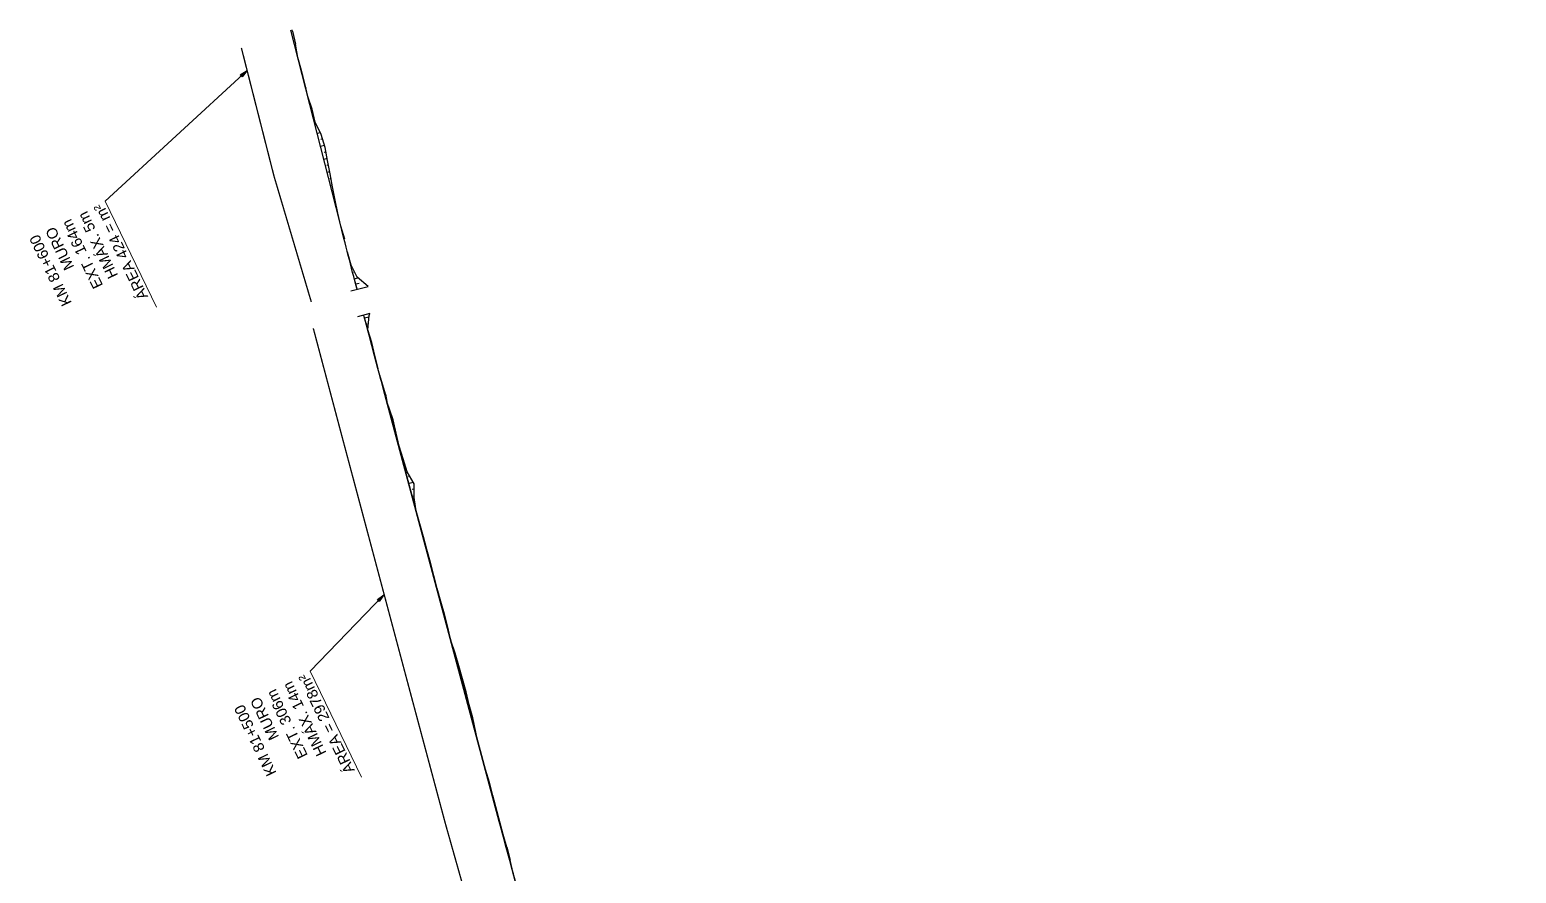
# Model space of a CAD drawing. Header units: metres. Extents: x 288738 to 324331, y 7399322 to 7465117.
# Drawn here: x 298791 to 299346, y 7449917 to 7450232 of the extents above; entities that cross this region are included whole.
import ezdxf

# ---------------------------------------------------------------- set-up
doc = ezdxf.new("R2010")
doc.units = ezdxf.units.M
doc.header["$LTSCALE"] = 10
for name, color, linetype in [('F-HZ-ATERRO-TALUDE', 110, 'Continuous'), ('F-HZ-CORTE-TALUDE', 10, 'Continuous'), ('F-HZ-MUROS', 210, 'Continuous'), ('F-HZ-PIANO-CORTE', 10, 'Continuous'), ('F-HZ-TALUDE', 2, 'Continuous')]:
    doc.layers.add(name, color=color, linetype=linetype)
doc.layers.add('U-HZ-TEXTO-MUROS', color=2, linetype='Continuous', lineweight=0)
doc.styles.add('ARIAL', font='arial.ttf')
doc.styles.add('DIM', font='arial.ttf', dxfattribs={"width": 0.8})
doc.dimstyles.new('U-1_2000', dxfattribs={"dimscale": 2, "dimtxt": 1.5, "dimasz": 0.75, "dimexe": 0.75, "dimexo": 0.75, "dimgap": 0.25, "dimtad": 1, "dimzin": 4, "dimtxsty": 'DIM', "dimblk": 'ARCHTICK', "dimcen": 0.7, "dimdle": 0.75, "dimclrd": 256, "dimclre": 256, "dimclrt": 256, "dimaunit": 1, "dimadec": 3, "dimazin": 2, "dimtfac": 1, "dimtofl": 0, "dimtmove": 0, "dimatfit": 3, "dimldrblk": 'CLOSEDBLANK', "dimfxl": 0, "dimtolj": 1, "dimtzin": 0, "dimlwd": -1, "dimlwe": -1, "dimarcsym": 0})

# ---------------------------------------------------------------- blocks, each defined once
blk = doc.blocks.new('_ArchTick')
at = {"color": 0, "linetype": 'ByBlock', "const_width": 0.15}
blk.add_lwpolyline([(-0.5, -0.5), (0.5, 0.5)], dxfattribs=at)

msp = doc.modelspace()

# ---------------------------------------------------------------- linework, layer by layer
at = {"layer": 'F-HZ-ATERRO-TALUDE', "linetype": 'Continuous', "lineweight": -3}
for p, q in [((298909.949, 7450148.543), (298909.994, 7450148.555)), ((298909.949, 7450148.543), (298909.994, 7450148.555)), ((298910.573, 7450146.123), (298910.613, 7450146.133)), ((298910.573, 7450146.123), (298910.613, 7450146.133)), ((298911.195, 7450143.711), (298911.382, 7450143.759)), ((298911.195, 7450143.711), (298911.382, 7450143.759)), ((298911.808, 7450141.344), (298912.156, 7450141.435)), ((298911.808, 7450141.344), (298912.156, 7450141.435)), ((298912.409, 7450139.022), (298913.716, 7450139.361)), ((298912.409, 7450139.022), (298913.716, 7450139.361)), ((298912.921, 7450137.048), (298914.275, 7450137.4)), ((298916.224, 7450124.402), (298917.861, 7450124.832)), ((298916.823, 7450122.126), (298917.233, 7450122.233)), ((298922.56, 7450100.515), (298922.634, 7450100.535)), ((298923.206, 7450098.101), (298923.278, 7450098.121)), ((298961.381, 7449955.628), (298961.443, 7449955.645)), ((298962.028, 7449953.215), (298962.099, 7449953.234)), ((298962.675, 7449950.801), (298962.894, 7449950.86)), ((298963.322, 7449948.387), (298963.426, 7449948.415)), ((298970.444, 7449921.825), (298970.61, 7449921.87)), ((298971.094, 7449919.412), (298971.136, 7449919.424))]:
    msp.add_line(p, q, dxfattribs=at)
at = {"layer": 'F-HZ-CORTE-TALUDE', "linetype": 'Continuous', "lineweight": -3}
for p, q in [((298968.509, 7449929.785), (298968.415, 7449929.76)), ((298969.219, 7449927.387), (298968.968, 7449927.32))]:
    msp.add_line(p, q, dxfattribs=at)
at = {"layer": 'F-HZ-MUROS', "linetype": 'Continuous', "lineweight": -3, "const_width": 0.5}
for points in [[(298896.358, 7450130.356), (298882.429, 7450177.35), (298870.276, 7450225.131)], [(298896.358, 7450130.356), (298882.429, 7450177.35), (298870.276, 7450225.131)], [(298896.358, 7450130.356), (298882.429, 7450177.35), (298870.276, 7450225.131)], [(298980.165, 7449825.183), (298975.363, 7449839.204), (298960.051, 7449887.304), (298946.426, 7449935.553), (298933.501, 7449983.854), (298920.616, 7450032.165), (298907.727, 7450080.475), (298897.111, 7450120.488)]]:
    msp.add_lwpolyline(points, dxfattribs=at)
at = {"layer": 'F-HZ-MUROS'}
for points in [[(298911.118, 7450134.507), (298917.541, 7450136.142)], [(298918.232, 7450126.029), (298913.63, 7450124.826)]]:
    msp.add_lwpolyline(points, dxfattribs=at)
at = {"layer": 'F-HZ-PIANO-CORTE'}
for p, q in [((298890.815, 7450224.765), (298890.678, 7450224.73)), ((298890.815, 7450224.765), (298890.678, 7450224.73)), ((298890.815, 7450224.765), (298890.678, 7450224.73)), ((298891.262, 7450222.299), (298891.158, 7450222.272)), ((298891.262, 7450222.299), (298891.158, 7450222.272)), ((298891.262, 7450222.299), (298891.158, 7450222.272)), ((298891.857, 7450219.871), (298891.816, 7450219.86)), ((298891.857, 7450219.871), (298891.816, 7450219.86)), ((298891.857, 7450219.871), (298891.816, 7450219.86)), ((298892.513, 7450217.458), (298892.392, 7450217.427)), ((298892.513, 7450217.458), (298892.392, 7450217.427)), ((298892.513, 7450217.458), (298892.392, 7450217.427)), ((298893.137, 7450215.037), (298893.073, 7450215.021)), ((298893.137, 7450215.037), (298893.073, 7450215.021)), ((298893.137, 7450215.037), (298893.073, 7450215.021)), ((298893.749, 7450212.613), (298893.626, 7450212.582)), ((298893.749, 7450212.613), (298893.626, 7450212.582)), ((298894.33, 7450210.181), (298894.286, 7450210.17)), ((298894.33, 7450210.181), (298894.286, 7450210.17)), ((298894.9, 7450207.747), (298894.86, 7450207.736)), ((298894.9, 7450207.747), (298894.86, 7450207.736)), ((298895.626, 7450205.352), (298895.551, 7450205.333)), ((298895.626, 7450205.352), (298895.551, 7450205.333)), ((298896.417, 7450202.973), (298896.093, 7450202.891)), ((298896.417, 7450202.973), (298896.093, 7450202.891)), ((298897.072, 7450200.56), (298896.891, 7450200.514)), ((298897.072, 7450200.56), (298896.891, 7450200.514)), ((298897.67, 7450198.133), (298897.327, 7450198.046)), ((298897.67, 7450198.133), (298897.327, 7450198.046)), ((298898.639, 7450195.8), (298898.292, 7450195.711)), ((298898.639, 7450195.8), (298898.292, 7450195.711)), ((298899.761, 7450193.506), (298898.561, 7450193.2)), ((298899.761, 7450193.506), (298898.561, 7450193.2)), ((298901.292, 7450188.736), (298899.795, 7450188.355)), ((298901.292, 7450188.736), (298899.795, 7450188.355)), ((298900.587, 7450191.136), (298899.883, 7450190.957)), ((298900.587, 7450191.136), (298899.883, 7450190.957)), ((298901.834, 7450186.294), (298901.123, 7450186.113)), ((298901.834, 7450186.294), (298901.123, 7450186.113)), ((298902.307, 7450183.835), (298901.029, 7450183.51)), ((298902.307, 7450183.835), (298901.029, 7450183.51)), ((298902.775, 7450181.374), (298902.211, 7450181.231)), ((298902.775, 7450181.374), (298902.211, 7450181.231)), ((298903.24, 7450178.913), (298902.263, 7450178.664)), ((298903.24, 7450178.913), (298902.263, 7450178.664)), ((298903.674, 7450176.444), (298903.277, 7450176.343)), ((298903.674, 7450176.444), (298903.277, 7450176.343)), ((298904.095, 7450173.971), (298903.497, 7450173.819)), ((298904.095, 7450173.971), (298903.497, 7450173.819)), ((298904.588, 7450171.517), (298904.351, 7450171.457)), ((298904.588, 7450171.517), (298904.351, 7450171.457)), ((298905.111, 7450169.07), (298904.731, 7450168.974)), ((298905.111, 7450169.07), (298904.731, 7450168.974)), ((298905.634, 7450166.624), (298905.491, 7450166.587)), ((298905.634, 7450166.624), (298905.491, 7450166.587)), ((298906.158, 7450164.177), (298905.965, 7450164.128)), ((298906.158, 7450164.177), (298905.965, 7450164.128)), ((298906.695, 7450161.734), (298906.639, 7450161.72)), ((298906.695, 7450161.734), (298906.639, 7450161.72)), ((298907.238, 7450159.293), (298907.199, 7450159.283)), ((298907.238, 7450159.293), (298907.199, 7450159.283)), ((298907.905, 7450156.883), (298907.861, 7450156.872)), ((298907.905, 7450156.883), (298907.861, 7450156.872)), ((298908.623, 7450154.486), (298908.437, 7450154.439)), ((298908.623, 7450154.486), (298908.437, 7450154.439)), ((298919.365, 7450113.319), (298919.264, 7450113.292)), ((298919.907, 7450110.876), (298919.804, 7450110.849)), ((298920.511, 7450108.45), (298920.479, 7450108.442)), ((298921.134, 7450106.029), (298921.089, 7450106.017)), ((298925.921, 7450089.194), (298925.768, 7450089.153)), ((298926.747, 7450086.828), (298926.262, 7450086.698)), ((298927.339, 7450084.398), (298927.124, 7450084.34)), ((298927.864, 7450081.95), (298927.556, 7450081.868)), ((298928.447, 7450079.518), (298928.325, 7450079.486)), ((298929.047, 7450077.091), (298928.85, 7450077.038)), ((298929.763, 7450074.695), (298929.63, 7450074.659)), ((298930.513, 7450072.307), (298930.144, 7450072.209)), ((298931.235, 7450069.913), (298931.013, 7450069.853)), ((298931.948, 7450067.516), (298931.438, 7450067.379)), ((298933.131, 7450065.244), (298932.608, 7450065.104)), ((298934.451, 7450063.01), (298932.732, 7450062.549)), ((298934.729, 7450060.496), (298934.054, 7450060.315)), ((298934.704, 7450057.901), (298934.026, 7450057.72)), ((298935.01, 7450055.395), (298934.842, 7450055.35)), ((298935.411, 7450052.914), (298935.321, 7450052.89)), ((298936.043, 7450050.496), (298936.005, 7450050.485)), ((298936.742, 7450048.095), (298936.615, 7450048.061)), ((298937.411, 7450045.686), (298937.336, 7450045.666)), ((298938.07, 7450043.274), (298937.909, 7450043.231)), ((298938.726, 7450040.862), (298938.641, 7450040.839)), ((298939.381, 7450038.449), (298939.203, 7450038.401)), ((298940.04, 7450036.037), (298939.945, 7450036.012)), ((298940.7, 7450033.626), (298940.497, 7450033.572)), ((298941.33, 7450031.207), (298941.237, 7450031.182)), ((298941.952, 7450028.785), (298941.791, 7450028.742)), ((298942.586, 7450026.367), (298942.512, 7450026.347)), ((298943.224, 7450023.95), (298943.085, 7450023.912)), ((298943.899, 7450021.542), (298943.816, 7450021.52)), ((298944.585, 7450019.138), (298944.379, 7450019.083)), ((298945.245, 7450016.727), (298945.136, 7450016.697)), ((298945.899, 7450014.314), (298945.673, 7450014.253)), ((298946.514, 7450011.89), (298946.417, 7450011.864)), ((298947.119, 7450009.464), (298946.967, 7450009.423)), ((298947.721, 7450007.037), (298947.667, 7450007.023)), ((298948.322, 7450004.61), (298948.261, 7450004.594)), ((298949.056, 7450002.219), (298948.982, 7450002.199)), ((298949.83, 7449999.838), (298949.555, 7449999.764)), ((298950.539, 7449997.439), (298950.371, 7449997.394)), ((298951.229, 7449995.036), (298950.85, 7449994.935)), ((298951.918, 7449992.633), (298951.707, 7449992.576)), ((298952.606, 7449990.229), (298952.144, 7449990.105)), ((298953.309, 7449987.829), (298953.05, 7449987.76)), ((298954.015, 7449985.43), (298953.438, 7449985.275)), ((298954.578, 7449982.993), (298954.331, 7449982.927)), ((298955.098, 7449980.544), (298954.732, 7449980.446)), ((298955.777, 7449978.137), (298955.578, 7449978.084)), ((298956.501, 7449975.743), (298956.026, 7449975.616)), ((298957.053, 7449973.303), (298956.863, 7449973.252)), ((298957.556, 7449970.85), (298957.32, 7449970.786))]:
    msp.add_line(p, q, dxfattribs=at)
at = {"layer": 'F-HZ-TALUDE', "linetype": 'Continuous', "lineweight": -3}
for p, q in [((298924.031, 7450095.869), (298921.894, 7450103.005)), ((298969.379, 7449926.85), (298967.959, 7449931.642)), ((298971.715, 7449917.14), (298970.579, 7449922.002))]:
    msp.add_line(p, q, dxfattribs=at)
for points in [[(298913.429, 7450135.095, -0.0013012), (298906.953, 7450160.249), (298888.743, 7450231.755)], [(298913.429, 7450135.095, -0.0013012), (298906.953, 7450160.249), (298888.743, 7450231.755)], [(298913.429, 7450135.095, -0.0013012), (298906.953, 7450160.249), (298888.743, 7450231.755)], [(298913.429, 7450135.095, -0.0013012), (298906.953, 7450160.249), (298888.743, 7450231.755)], [(298913.429, 7450135.095, -0.0013012), (298906.953, 7450160.249), (298888.743, 7450231.755)], [(298913.429, 7450135.095, -0.0013012), (298906.953, 7450160.249), (298888.743, 7450231.755)], [(298972.613, 7449913.792), (298971.31, 7449918.606), (298970.012, 7449923.427), (298968.718, 7449928.25), (298967.424, 7449933.077), (298922.631, 7450100.247, -0.0013053), (298915.953, 7450125.433, -0.0013053)], [(299345.972, 7449555.439, -0.2628423), (299015.93, 7449787.914, -0.0082625), (299009.852, 7449801.288, -0.0077514), (299003.818, 7449815.781, -0.0066571), (298998.616, 7449829.366, -0.0060821), (298993.287, 7449844.419, -0.0048975), (298988.814, 7449857.996, -0.0042933), (298983.982, 7449873.622, -0.003073), (298980.138, 7449886.734, -0.0024594), (298975.503, 7449903.22, -0.0012301), (298972.792, 7449913.143, -0.0006151), (298967.424, 7449933.076), (298922.631, 7450100.247, -0.0013053), (298915.953, 7450125.433, -0.0013053)]]:
    msp.add_lwpolyline(points, format="xyb", dxfattribs=at)
for points in [[(298889.406, 7450231.393), (298889.212, 7450231.923)], [(298889.406, 7450231.393), (298889.212, 7450231.923)], [(298889.406, 7450231.393), (298889.212, 7450231.923)], [(298908.828, 7450153.799), (298907.395, 7450158.584), (298906.31, 7450163.463), (298905.263, 7450168.356), (298904.218, 7450173.25), (298903.375, 7450178.195), (298902.446, 7450183.118), (298901.498, 7450188.036), (298900.088, 7450192.836), (298897.845, 7450197.425), (298896.648, 7450202.28), (298895.066, 7450207.036), (298893.927, 7450211.906), (298892.704, 7450216.754), (298891.393, 7450221.58), (298890.498, 7450226.511)], [(298908.828, 7450153.799), (298907.395, 7450158.584), (298906.31, 7450163.463), (298905.263, 7450168.356), (298904.218, 7450173.25), (298903.375, 7450178.195), (298902.446, 7450183.118), (298901.498, 7450188.036), (298900.088, 7450192.836), (298897.845, 7450197.425), (298896.648, 7450202.28), (298895.066, 7450207.036), (298893.927, 7450211.906), (298892.704, 7450216.754), (298891.393, 7450221.58), (298890.498, 7450226.511)], [(298908.828, 7450153.799), (298907.395, 7450158.584), (298906.31, 7450163.463), (298905.263, 7450168.356), (298904.218, 7450173.25), (298903.375, 7450178.195), (298902.446, 7450183.118), (298901.498, 7450188.036), (298900.088, 7450192.836), (298897.845, 7450197.425), (298896.648, 7450202.28), (298895.066, 7450207.036), (298893.927, 7450211.906), (298892.704, 7450216.754), (298891.393, 7450221.58), (298890.498, 7450226.511)], [(298917.541, 7450136.142), (298913.498, 7450139.544), (298911.208, 7450144.106), (298909.895, 7450148.921)], [(298917.541, 7450136.142), (298913.498, 7450139.544), (298911.208, 7450144.106), (298909.895, 7450148.921)], [(298913.429, 7450135.095), (298912.35, 7450139.246)], [(298913.429, 7450135.095), (298912.35, 7450139.246)], [(298919.953, 7450110.285), (298918.674, 7450115.108), (298917.4, 7450119.934), (298916.13, 7450124.76), (298915.954, 7450125.431), (298915.953, 7450125.433)], [(298917.434, 7450119.942), (298917.895, 7450125.223), (298918.232, 7450126.029)], [(298921.277, 7450105.473), (298920.034, 7450110.306), (298918.952, 7450115.182)], [(298971.707, 7449917.138), (298970.408, 7449921.956), (298969.113, 7449926.778), (298967.819, 7449931.605), (298966.524, 7449936.434), (298923.82, 7450095.812), (298922.526, 7450100.641), (298921.237, 7450105.462), (298919.953, 7450110.285)], [(298958.375, 7449966.849), (298956.664, 7449975.203), (298955.216, 7449979.991), (298954.175, 7449984.889), (298952.762, 7449989.687), (298951.385, 7449994.494), (298950.004, 7449999.301), (298948.458, 7450004.063), (298947.255, 7450008.917), (298946.046, 7450013.769), (298944.739, 7450018.595), (298943.368, 7450023.404), (298942.093, 7450028.239), (298940.849, 7450033.082), (298939.528, 7450037.905), (298938.219, 7450042.73), (298936.9, 7450047.553), (298935.502, 7450052.355), (298934.699, 7450057.316), (298934.748, 7450062.506), (298932.11, 7450066.975), (298930.682, 7450071.769), (298929.183, 7450076.544), (298927.982, 7450081.398), (298926.933, 7450086.294), (298924.51, 7450093.238)], [(298964.135, 7449946.147), (298962.862, 7449950.982), (298960.894, 7449957.447)], [(298973.012, 7449912.326), (298971.707, 7449917.138)]]:
    msp.add_lwpolyline(points, dxfattribs=at)
at = {"layer": 'F-HZ-TALUDE'}
for points in [[(298889.406, 7450231.393), (298890.498, 7450226.511)], [(298889.406, 7450231.393), (298890.498, 7450226.511)], [(298889.406, 7450231.393), (298890.498, 7450226.511)], [(298918.952, 7450115.182), (298917.4, 7450119.934)], [(298924.031, 7450095.869), (298924.51, 7450093.238)], [(298967.959, 7449931.642), (298964.135, 7449946.147)], [(298969.379, 7449926.85), (298970.579, 7449922.002)]]:
    msp.add_lwpolyline(points, dxfattribs=at)

# ---------------------------------------------------------------- texts
at = {"layer": 'U-HZ-TEXTO-MUROS', "linetype": 'Continuous', "lineweight": -3, "char_height": 4, "attachment_point": 9, "rotation": 115.76245, "style": 'ARIAL'}
for s, insert in [('KM 81+600\\PMURO \\PEXT.^I164m\\PHMÁX. 5m\\PÁREA 424 = m²', (298818.605, 7450167.463)), ('KM 81+600\\PMURO \\PEXT.^I164m\\PHMÁX. 5m\\PÁREA 424 = m²', (298818.605, 7450167.463)), ('KM 81+500\\PMURO \\PEXT.^I306m\\PHMÁX. 14m\\PÁREA = 2978m²', (298895.075, 7449992.104))]:
    msp.add_mtext(s, dxfattribs=dict(at, insert=insert))

# ---------------------------------------------------------------- leaders
at = {"layer": 'U-HZ-TEXTO-MUROS', "linetype": 'Continuous', "lineweight": -3}
for points in [[(298872.408, 7450216.745), (298819.509, 7450167.919), (298838.597, 7450128.349)], [(298872.408, 7450216.745), (298819.509, 7450167.919), (298838.597, 7450128.349)], [(298872.408, 7450216.745), (298819.509, 7450167.919), (298838.597, 7450128.349)], [(298923.445, 7450021.091), (298895.979, 7449992.561), (298915.067, 7449952.991)]]:
    msp.add_leader(points, dimstyle='U-1_2000', override={"dimscale": 1, "dimasz": 3}, dxfattribs=at)

doc.saveas('drawing.dxf')
